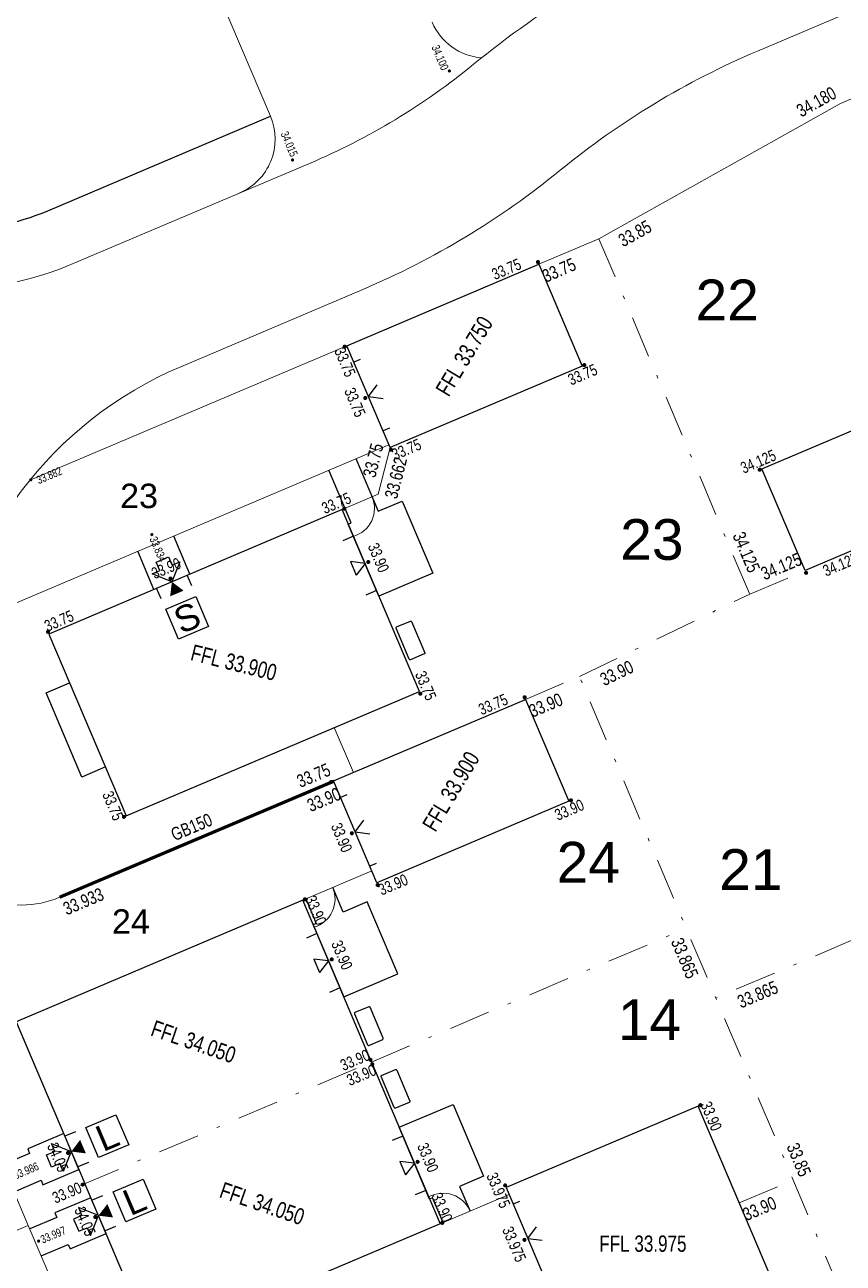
# Model space of a CAD drawing. Header units: metres. Extents: x 337936 to 338610, y 373199 to 374026.
# Drawn here: x 338108.1 to 338133.22, y 373461.44 to 373499.45 of the extents above; entities that cross this region are included whole.
import ezdxf

# ---------------------------------------------------------------- set-up
doc = ezdxf.new("R2010")
doc.units = ezdxf.units.M
doc.linetypes.add('DASHDOT', pattern=[25.4, 12.7, -6.35, 0, -6.35])
doc.linetypes.add('DASHED2', pattern=[0.375, 0.25, -0.125])
for name, color, linetype in [('A-WH_HT-Access-Main', 252, 'Continuous'), ('A-WH_HT-Services-ASHP', 252, 'Continuous'), ('A-WH_HT-Wall-Party Wall Line', 252, 'Continuous'), ('A-WH_HT-Wall-Structure', 252, 'Continuous'), ('DGL-Hedgerow', 252, 'HEDGE'), ('DGL-Paths', 252, 'Continuous'), ('EXTERNAL_WORKS_BACK_OF_FOOTWAY_LEVELS', 7, 'Continuous'), ('HOUSE_EXTERNAL_LEVELS', 7, 'Continuous'), ('HOUSE_SLAB_LEVEL', 7, 'Continuous'), ('PLOT_BOUNDARY_ANNOTATION', 7, 'Continuous'), ('PLOT_BOUNDARY_GRAVEL_BOARD', 7, 'Continuous')]:
    doc.layers.add(name, color=color, linetype=linetype)
doc.layers.add('A-WH_HT-Wall-Door Openings', color=252, linetype='Continuous', plot=False)
for name, color, linetype, lineweight in [('DGL_BT Gates', 252, 'Continuous', 9), ('DGL_BT Rear Fencing', 252, 'DASHDOT', 9), ('DGL_BT-Screen Fence', 252, 'FENCELINE2', 9), ('DGL_DRIVE', 252, 'Continuous', 9), ('DGL_Plot Parking', 252, 'Continuous', 9), ('DGL_PlotNo', 252, 'Continuous', 9)]:
    doc.layers.add(name, color=color, linetype=linetype, lineweight=lineweight)
doc.layers.add('HOUSE_DOORS', color=3, linetype='Continuous', true_color=0x00ff00)
doc.styles.add('9751B-2D$0$SSL', font='simplex.shx')
doc.styles.add('AnnotativeArial', font='arial.ttf', dxfattribs={"height": 2})
doc.styles.add('ESTROAD', font='arial.ttf', dxfattribs={"width": 0.75})
doc.styles.get("Standard").update_dxf_attribs({"font": 'arial.ttf'})
doc.linetypes.add('FENCELINE2', pattern='A,6.35,-2.54,[132,ltypeshp.shx,S=2.54,R=0,X=-2.54,Y=0],-2.54,25.4', length=36.83)
doc.linetypes.add('HEDGE', pattern='A,0.0001,-0.165,[")",9751B-2D$0$SSL,S=0.24,R=110,X=0.1014,Y=0.0975],-0.15,[")",9751B-2D$0$SSL,S=0.3,R=90,X=0.384,Y=0.125],-0.4,[")",9751B-2D$0$SSL,S=0.24,R=70,X=0.353,Y=0.027],-0.43', length=1.1451)

msp = doc.modelspace()

# ---------------------------------------------------------------- hatches: boundary and pattern name
at = {"layer": 'EXTERNAL_WORKS_BACK_OF_FOOTWAY_LEVELS'}
h = msp.add_hatch(color=256, dxfattribs=at)
edge = h.paths.add_edge_path(flags=17)
edge.add_ellipse((338121.13, 373498.035), major_axis=(0.0354, 0.0354), ratio=1, start_angle=45, end_angle=225, ccw=False)
edge.add_ellipse((338121.13, 373498.035), major_axis=(0.0354, 0.0354), ratio=1, start_angle=225, end_angle=405, ccw=False)
h = msp.add_hatch(color=256, dxfattribs=at)
edge = h.paths.add_edge_path(flags=17)
edge.add_ellipse((338116.315, 373495.302), major_axis=(0.0354, 0.0354), ratio=1, start_angle=45, end_angle=225, ccw=False)
edge.add_ellipse((338116.315, 373495.302), major_axis=(0.0354, 0.0354), ratio=1, start_angle=225, end_angle=405, ccw=False)
h = msp.add_hatch(color=256, dxfattribs=at)
edge = h.paths.add_edge_path(flags=17)
edge.add_ellipse((338108.28, 373485.485), major_axis=(0.0354, 0.0354), ratio=1, start_angle=45, end_angle=225, ccw=False)
edge.add_ellipse((338108.28, 373485.485), major_axis=(0.0354, 0.0354), ratio=1, start_angle=225, end_angle=405, ccw=False)
h = msp.add_hatch(color=256, dxfattribs=at)
edge = h.paths.add_edge_path(flags=17)
edge.add_ellipse((338111.998, 373483.803), major_axis=(0.0354, 0.0354), ratio=1, start_angle=45, end_angle=225, ccw=False)
edge.add_ellipse((338111.998, 373483.803), major_axis=(0.0354, 0.0354), ratio=1, start_angle=225, end_angle=405, ccw=False)
h = msp.add_hatch(color=256, dxfattribs=at)
edge = h.paths.add_edge_path(flags=17)
edge.add_ellipse((338108.521, 373462.117), major_axis=(0.0354, 0.0354), ratio=1, start_angle=45, end_angle=225, ccw=False)
edge.add_ellipse((338108.521, 373462.117), major_axis=(0.0354, 0.0354), ratio=1, start_angle=225, end_angle=405, ccw=False)
at = {"layer": 'HOUSE_DOORS'}
for points in [[(338112.614, 373482.353), (338112.973, 373482.083), (338112.559, 373481.907)], [(338109.527, 373464.866), (338109.797, 373465.225), (338109.973, 373464.811)], [(338110.362, 373462.898), (338110.633, 373463.258), (338110.808, 373462.843)]]:
    msp.add_hatch(color=256, dxfattribs=at).paths.add_polyline_path(points, flags=17)
at = {"layer": 'HOUSE_EXTERNAL_LEVELS'}
h = msp.add_hatch(color=256, dxfattribs=at)
edge = h.paths.add_edge_path(flags=17)
edge.add_ellipse((338123.848, 373492.17), major_axis=(-0.0448, 0.0448), ratio=1, start_angle=158, end_angle=338, ccw=False)
edge.add_ellipse((338123.848, 373492.17), major_axis=(-0.0448, 0.0448), ratio=1, start_angle=-22, end_angle=158, ccw=False)
h = msp.add_hatch(color=256, dxfattribs=at)
edge = h.paths.add_edge_path(flags=17)
edge.add_ellipse((338117.916, 373489.572), major_axis=(0.0448, 0.0448), ratio=1, start_angle=-22, end_angle=158, ccw=False)
edge.add_ellipse((338117.916, 373489.572), major_axis=(0.0448, 0.0448), ratio=1, start_angle=158, end_angle=338, ccw=False)
h = msp.add_hatch(color=256, dxfattribs=at)
edge = h.paths.add_edge_path(flags=17)
edge.add_ellipse((338125.271, 373489.006), major_axis=(-0.0448, 0.0448), ratio=1, start_angle=-22, end_angle=158, ccw=False)
edge.add_ellipse((338125.271, 373489.006), major_axis=(-0.0448, 0.0448), ratio=1, start_angle=158, end_angle=338, ccw=False)
h = msp.add_hatch(color=256, dxfattribs=at)
edge = h.paths.add_edge_path(flags=17)
edge.add_ellipse((338118.547, 373487.995), major_axis=(-0.0448, 0.0448), ratio=1, start_angle=158, end_angle=338, ccw=False)
edge.add_ellipse((338118.547, 373487.995), major_axis=(-0.0448, 0.0448), ratio=1, start_angle=-22, end_angle=158, ccw=False)
h = msp.add_hatch(color=256, dxfattribs=at)
edge = h.paths.add_edge_path(flags=17)
edge.add_ellipse((338119.338, 373486.408), major_axis=(-0.0448, 0.0448), ratio=1, start_angle=-22, end_angle=158, ccw=False)
edge.add_ellipse((338119.338, 373486.408), major_axis=(-0.0448, 0.0448), ratio=1, start_angle=158, end_angle=338, ccw=False)
h = msp.add_hatch(color=256, dxfattribs=at)
edge = h.paths.add_edge_path(flags=17)
edge.add_ellipse((338130.655, 373485.793), major_axis=(-0.0448, 0.0448), ratio=1, start_angle=158, end_angle=338, ccw=False)
edge.add_ellipse((338130.655, 373485.793), major_axis=(-0.0448, 0.0448), ratio=1, start_angle=-22, end_angle=158, ccw=False)
h = msp.add_hatch(color=256, dxfattribs=at)
edge = h.paths.add_edge_path(flags=17)
edge.add_ellipse((338117.907, 373484.6), major_axis=(-0.0448, 0.0448), ratio=1, start_angle=-22, end_angle=158, ccw=False)
edge.add_ellipse((338117.907, 373484.6), major_axis=(-0.0448, 0.0448), ratio=1, start_angle=158, end_angle=338, ccw=False)
h = msp.add_hatch(color=256, dxfattribs=at)
edge = h.paths.add_edge_path(flags=17)
edge.add_ellipse((338118.64, 373482.962), major_axis=(-0.0448, 0.0448), ratio=1, start_angle=-22, end_angle=158, ccw=False)
edge.add_ellipse((338118.64, 373482.962), major_axis=(-0.0448, 0.0448), ratio=1, start_angle=158, end_angle=338, ccw=False)
h = msp.add_hatch(color=256, dxfattribs=at)
edge = h.paths.add_edge_path(flags=17)
edge.add_ellipse((338112.571, 373482.453), major_axis=(0.0448, 0.0448), ratio=1, start_angle=158, end_angle=338, ccw=False)
edge.add_ellipse((338112.571, 373482.453), major_axis=(0.0448, 0.0448), ratio=1, start_angle=-22, end_angle=158, ccw=False)
h = msp.add_hatch(color=256, dxfattribs=at)
edge = h.paths.add_edge_path(flags=17)
edge.add_ellipse((338132.078, 373482.629), major_axis=(-0.0448, 0.0448), ratio=1, start_angle=-22, end_angle=158, ccw=False)
edge.add_ellipse((338132.078, 373482.629), major_axis=(-0.0448, 0.0448), ratio=1, start_angle=158, end_angle=338, ccw=False)
h = msp.add_hatch(color=256, dxfattribs=at)
edge = h.paths.add_edge_path(flags=17)
edge.add_ellipse((338108.81, 373480.818), major_axis=(-0.0448, 0.0448), ratio=1, start_angle=-22, end_angle=158, ccw=False)
edge.add_ellipse((338108.81, 373480.818), major_axis=(-0.0448, 0.0448), ratio=1, start_angle=158, end_angle=338, ccw=False)
h = msp.add_hatch(color=256, dxfattribs=at)
edge = h.paths.add_edge_path(flags=17)
edge.add_ellipse((338120.238, 373478.921), major_axis=(0.0448, 0.0448), ratio=1, start_angle=-22, end_angle=158, ccw=False)
edge.add_ellipse((338120.238, 373478.921), major_axis=(0.0448, 0.0448), ratio=1, start_angle=158, end_angle=338, ccw=False)
h = msp.add_hatch(color=256, dxfattribs=at)
edge = h.paths.add_edge_path(flags=17)
edge.add_ellipse((338123.439, 373478.81), major_axis=(-0.0448, 0.0448), ratio=1, start_angle=158, end_angle=338, ccw=False)
edge.add_ellipse((338123.439, 373478.81), major_axis=(-0.0448, 0.0448), ratio=1, start_angle=-22, end_angle=158, ccw=False)
h = msp.add_hatch(color=256, dxfattribs=at)
edge = h.paths.add_edge_path(flags=17)
edge.add_ellipse((338117.506, 373476.212), major_axis=(0.0448, 0.0448), ratio=1, start_angle=-22, end_angle=158, ccw=False)
edge.add_ellipse((338117.506, 373476.212), major_axis=(0.0448, 0.0448), ratio=1, start_angle=158, end_angle=338, ccw=False)
h = msp.add_hatch(color=256, dxfattribs=at)
edge = h.paths.add_edge_path(flags=17)
edge.add_ellipse((338124.861, 373475.646), major_axis=(-0.0448, 0.0448), ratio=1, start_angle=-22, end_angle=158, ccw=False)
edge.add_ellipse((338124.861, 373475.646), major_axis=(-0.0448, 0.0448), ratio=1, start_angle=158, end_angle=338, ccw=False)
h = msp.add_hatch(color=256, dxfattribs=at)
edge = h.paths.add_edge_path(flags=17)
edge.add_ellipse((338111.141, 373475.139), major_axis=(0.0448, 0.0448), ratio=1, start_angle=158, end_angle=338, ccw=False)
edge.add_ellipse((338111.141, 373475.139), major_axis=(0.0448, 0.0448), ratio=1, start_angle=-22, end_angle=158, ccw=False)
h = msp.add_hatch(color=256, dxfattribs=at)
edge = h.paths.add_edge_path(flags=17)
edge.add_ellipse((338118.137, 373474.636), major_axis=(-0.0448, 0.0448), ratio=1, start_angle=158, end_angle=338, ccw=False)
edge.add_ellipse((338118.137, 373474.636), major_axis=(-0.0448, 0.0448), ratio=1, start_angle=-22, end_angle=158, ccw=False)
h = msp.add_hatch(color=256, dxfattribs=at)
edge = h.paths.add_edge_path(flags=17)
edge.add_ellipse((338118.929, 373473.048), major_axis=(-0.0448, 0.0448), ratio=1, start_angle=-22, end_angle=158, ccw=False)
edge.add_ellipse((338118.929, 373473.048), major_axis=(-0.0448, 0.0448), ratio=1, start_angle=158, end_angle=338, ccw=False)
h = msp.add_hatch(color=256, dxfattribs=at)
edge = h.paths.add_edge_path(flags=17)
edge.add_ellipse((338116.696, 373472.609), major_axis=(0.0448, 0.0448), ratio=1, start_angle=-22, end_angle=158, ccw=False)
edge.add_ellipse((338116.696, 373472.609), major_axis=(0.0448, 0.0448), ratio=1, start_angle=158, end_angle=338, ccw=False)
h = msp.add_hatch(color=256, dxfattribs=at)
edge = h.paths.add_edge_path(flags=17)
edge.add_ellipse((338117.518, 373470.763), major_axis=(-0.0448, 0.0448), ratio=1, start_angle=-22, end_angle=158, ccw=False)
edge.add_ellipse((338117.518, 373470.763), major_axis=(-0.0448, 0.0448), ratio=1, start_angle=158, end_angle=338, ccw=False)
h = msp.add_hatch(color=256, dxfattribs=at)
edge = h.paths.add_edge_path(flags=17)
edge.add_ellipse((338118.708, 373467.682), major_axis=(-0.0448, 0.0448), ratio=1, start_angle=158, end_angle=338, ccw=False)
edge.add_ellipse((338118.708, 373467.682), major_axis=(-0.0448, 0.0448), ratio=1, start_angle=-22, end_angle=158, ccw=False)
h = msp.add_hatch(color=256, dxfattribs=at)
edge = h.paths.add_edge_path(flags=17)
edge.add_ellipse((338118.765, 373467.547), major_axis=(-0.0448, 0.0448), ratio=1, start_angle=158, end_angle=338, ccw=False)
edge.add_ellipse((338118.765, 373467.547), major_axis=(-0.0448, 0.0448), ratio=1, start_angle=-22, end_angle=158, ccw=False)
h = msp.add_hatch(color=256, dxfattribs=at)
edge = h.paths.add_edge_path(flags=17)
edge.add_ellipse((338128.833, 373466.29), major_axis=(0.0448, 0.0448), ratio=1, start_angle=-22, end_angle=158, ccw=False)
edge.add_ellipse((338128.833, 373466.29), major_axis=(0.0448, 0.0448), ratio=1, start_angle=158, end_angle=338, ccw=False)
h = msp.add_hatch(color=256, dxfattribs=at)
edge = h.paths.add_edge_path(flags=17)
edge.add_ellipse((338109.427, 373464.823), major_axis=(-0.0448, 0.0448), ratio=1, start_angle=158, end_angle=338, ccw=False)
edge.add_ellipse((338109.427, 373464.823), major_axis=(-0.0448, 0.0448), ratio=1, start_angle=-22, end_angle=158, ccw=False)
h = msp.add_hatch(color=256, dxfattribs=at)
edge = h.paths.add_edge_path(flags=17)
edge.add_ellipse((338120.155, 373464.55), major_axis=(-0.0448, 0.0448), ratio=1, start_angle=-22, end_angle=158, ccw=False)
edge.add_ellipse((338120.155, 373464.55), major_axis=(-0.0448, 0.0448), ratio=1, start_angle=158, end_angle=338, ccw=False)
h = msp.add_hatch(color=256, dxfattribs=at)
edge = h.paths.add_edge_path(flags=17)
edge.add_ellipse((338109.877, 373463.853), major_axis=(0.0448, 0.0448), ratio=1, start_angle=-22, end_angle=158, ccw=False)
edge.add_ellipse((338109.877, 373463.853), major_axis=(0.0448, 0.0448), ratio=1, start_angle=158, end_angle=338, ccw=False)
h = msp.add_hatch(color=256, dxfattribs=at)
edge = h.paths.add_edge_path(flags=17)
edge.add_ellipse((338109.877, 373463.853), major_axis=(-0.0448, 0.0448), ratio=1, start_angle=158, end_angle=338, ccw=False)
edge.add_ellipse((338109.877, 373463.853), major_axis=(-0.0448, 0.0448), ratio=1, start_angle=-22, end_angle=158, ccw=False)
h = msp.add_hatch(color=256, dxfattribs=at)
edge = h.paths.add_edge_path(flags=17)
edge.add_ellipse((338122.843, 373463.827), major_axis=(0.0448, 0.0448), ratio=1, start_angle=158, end_angle=338, ccw=False)
edge.add_ellipse((338122.843, 373463.827), major_axis=(0.0448, 0.0448), ratio=1, start_angle=-22, end_angle=158, ccw=False)
h = msp.add_hatch(color=256, dxfattribs=at)
edge = h.paths.add_edge_path(flags=17)
edge.add_ellipse((338110.262, 373462.856), major_axis=(-0.0448, 0.0448), ratio=1, start_angle=158, end_angle=338, ccw=False)
edge.add_ellipse((338110.262, 373462.856), major_axis=(-0.0448, 0.0448), ratio=1, start_angle=-22, end_angle=158, ccw=False)
h = msp.add_hatch(color=256, dxfattribs=at)
edge = h.paths.add_edge_path(flags=17)
edge.add_ellipse((338120.912, 373462.677), major_axis=(0.0448, 0.0448), ratio=1, start_angle=158, end_angle=338, ccw=False)
edge.add_ellipse((338120.912, 373462.677), major_axis=(0.0448, 0.0448), ratio=1, start_angle=-22, end_angle=158, ccw=False)
h = msp.add_hatch(color=256, dxfattribs=at)
edge = h.paths.add_edge_path(flags=17)
edge.add_ellipse((338123.435, 373462.155), major_axis=(-0.0448, 0.0448), ratio=1, start_angle=158, end_angle=338, ccw=False)
edge.add_ellipse((338123.435, 373462.155), major_axis=(-0.0448, 0.0448), ratio=1, start_angle=-22, end_angle=158, ccw=False)

# ---------------------------------------------------------------- linework, layer by layer
at = {"layer": 'A-WH_HT-Access-Main'}
for points in [[(338112.614, 373482.353), (338112.004, 373482.6), (338112.244, 373482.702), (338112.134, 373482.959), (338112.511, 373483.119), (338112.62, 373482.861), (338112.86, 373482.963), (338112.614, 373482.353)], [(338109.527, 373464.866), (338109.28, 373464.256), (338109.178, 373464.496), (338108.921, 373464.386), (338108.761, 373464.763), (338109.018, 373464.872), (338108.917, 373465.112), (338109.527, 373464.866)], [(338110.362, 373462.898), (338109.752, 373463.145), (338109.854, 373462.905), (338109.596, 373462.795), (338109.756, 373462.419), (338110.014, 373462.528), (338110.115, 373462.288), (338110.362, 373462.898)]]:
    msp.add_lwpolyline(points, dxfattribs=at)
at = {"layer": 'A-WH_HT-Services-ASHP'}
for points in [[(338119.938, 373479.96, -0.414214), (338119.899, 373479.976), (338119.494, 373480.929, -0.414214), (338119.51, 373480.968), (338119.932, 373481.147, -0.414214), (338119.971, 373481.131), (338120.375, 373480.178, -0.414214), (338120.359, 373480.139)], [(338118.233, 373469.133, 0.414214), (338118.217, 373469.094), (338118.622, 373468.141, 0.414214), (338118.661, 373468.125), (338119.083, 373468.304, 0.414214), (338119.099, 373468.344), (338118.694, 373469.296, 0.414214), (338118.655, 373469.312)], [(338119.48, 373466.197, -0.414214), (338119.44, 373466.213), (338119.036, 373467.165, -0.414214), (338119.052, 373467.205), (338119.473, 373467.384, -0.414214), (338119.513, 373467.368), (338119.917, 373466.415, -0.414214), (338119.901, 373466.376)]]:
    msp.add_lwpolyline(points, format="xyb", close=True, dxfattribs=at)
at = {"layer": 'A-WH_HT-Wall-Door Openings', "linetype": 'ByBlock'}
for p, q in [((338118.187, 373483.752), (338117.862, 373483.615)), ((338113.222, 373482.229), (338113.084, 373482.554)), ((338112.281, 373481.83), (338112.143, 373482.154)), ((338118.894, 373482.086), (338118.57, 373481.948)), ((338117.064, 373471.554), (338116.74, 373471.416)), ((338117.772, 373469.888), (338117.447, 373469.75)), ((338109.651, 373465.474), (338109.327, 373465.336)), ((338119.702, 373465.341), (338119.377, 373465.203)), ((338110.051, 373464.533), (338109.726, 373464.395)), ((338110.486, 373463.506), (338110.162, 373463.369)), ((338120.409, 373463.674), (338120.085, 373463.537)), ((338110.886, 373462.565), (338110.561, 373462.428))]:
    msp.add_line(p, q, dxfattribs=at)
at = {"layer": 'A-WH_HT-Wall-Party Wall Line', "linetype": 'DASHDOT', "lineweight": 15, "ltscale": 0.1}
msp.add_lwpolyline([(338109.806, 373463.823), (338118.875, 373467.673)], dxfattribs=at)
at = {"layer": 'A-WH_HT-Wall-Structure'}
for p, q in [((338118.397, 373489.176), (338118.199, 373489.092)), ((338119.292, 373487.068), (338119.094, 373486.984)), ((338117.988, 373475.816), (338117.79, 373475.732)), ((338118.882, 373473.708), (338118.684, 373473.624)), ((338123.285, 373463.335), (338123.087, 373463.251))]:
    msp.add_line(p, q, dxfattribs=at)
for points in [[(338123.877, 373492.102), (338125.203, 373488.977), (338119.31, 373486.475), (338117.983, 373489.6)], [(338132.05, 373482.696), (338130.723, 373485.821), (338136.617, 373488.323), (338137.943, 373485.198)], [(338123.467, 373478.742), (338124.794, 373475.617), (338118.9, 373473.115), (338117.574, 373476.241)], [(338131.29, 373460.313), (338128.765, 373466.261), (338122.872, 373463.76), (338125.397, 373457.811)]]:
    msp.add_lwpolyline(points, close=True, dxfattribs=at)
at = {"layer": 'A-WH_HT-Wall-Structure', "lineweight": -3}
msp.add_lwpolyline([(338117.839, 373484.572), (338108.838, 373480.751), (338111.208, 373475.168), (338120.209, 373478.989)], close=True, dxfattribs=at)
for points in [[(338110.571, 373476.67), (338109.846, 373476.362), (338108.751, 373478.942), (338109.476, 373479.249)], [(338118.737, 373467.614), (338116.629, 373472.58), (338107.836, 373468.848), (338109.944, 373463.882)], [(338118.737, 373467.614), (338120.845, 373462.648), (338112.052, 373458.916), (338109.944, 373463.882)]]:
    msp.add_lwpolyline(points, dxfattribs=at)
at = {"layer": 'DGL-Hedgerow', "flags": 128}
msp.add_lwpolyline([(338099.192, 373494.962), (338102.849, 373493.898, 0.216774), (338108.81, 373493.746), (338115.636, 373496.643)], format="xyb", dxfattribs=at)
at = {"layer": 'DGL-Paths'}
for points in [[(338118.262, 373486.134), (338118.948, 373484.518), (338119.684, 373484.831), (338120.622, 373482.621), (338118.965, 373481.918), (338118.027, 373484.127), (338118.12, 373484.166), (338117.434, 373485.782)], [(338113.166, 373482.588), (338112.669, 373483.759)], [(338112.061, 373482.119), (338111.564, 373483.291)], [(338116.721, 373472.619), (338117.041, 373471.865), (338116.949, 373471.826), (338117.887, 373469.616), (338119.544, 373470.32), (338118.606, 373472.529), (338117.87, 373472.216), (338117.549, 373472.971)], [(338120.937, 373462.687), (338120.616, 373463.442), (338120.524, 373463.403), (338119.587, 373465.612), (338121.244, 373466.315), (338122.181, 373464.106), (338121.445, 373463.794), (338121.765, 373463.039)], [(338107.769, 373463.631), (338108.598, 373463.983), (338108.656, 373463.845), (338109.761, 373464.313), (338109.292, 373465.418), (338108.187, 373464.949), (338108.246, 373464.811), (338107.418, 373464.459)], [(338108.604, 373461.663), (338109.433, 373462.015), (338109.492, 373461.877), (338110.596, 373462.346), (338110.127, 373463.45), (338109.023, 373462.982), (338109.081, 373462.844), (338108.253, 373462.492)]]:
    msp.add_lwpolyline(points, dxfattribs=at)
at = {"layer": 'DGL_BT Gates'}
for centre, start, end in [((338117.931, 373484.611), 286.5928, 23), ((338116.721, 373472.619), 286.6206, 23), ((338120.937, 373462.687), 23, 119.3794)]:
    msp.add_arc(centre, 0.9, start, end, dxfattribs=at)
at = {"layer": 'DGL_BT Rear Fencing', "ltscale": 0.1}
for p, q in [((338125.718, 373492.883), (338130.348, 373481.974)), ((338130.348, 373481.974), (338132.05, 373482.696)), ((338130.028, 373463.287), (338131.682, 373463.989))]:
    msp.add_line(p, q, dxfattribs=at)
at = {"layer": 'DGL_BT Rear Fencing', "ltscale": 0.1, "flags": 128}
for points in [[(338125.122, 373479.445), (338130.348, 373481.974)], [(338123.467, 373478.742), (338125.122, 373479.445), (338136.916, 373451.659), (338134.903, 373450.805)], [(338145.687, 373476.532), (338129.309, 373469.58)], [(338118.737, 373467.614), (338128.402, 373471.717)]]:
    msp.add_lwpolyline(points, dxfattribs=at)
at = {"layer": 'DGL_BT-Screen Fence', "ltscale": 0.03}
for points in [[(338134.791, 373497.742), (338133.134, 373497.038), (338125.718, 373492.883), (338123.877, 373492.102)], [(338117.839, 373484.572), (338118.944, 373485.04), (338119.31, 373486.475)], [(338117.597, 373477.88), (338118.183, 373476.499)], [(338116.629, 373472.58), (338118.746, 373473.479)], [(338120.845, 373462.648), (338122.962, 373463.547)]]:
    msp.add_lwpolyline(points, dxfattribs=at)
at = {"layer": 'DGL_DRIVE'}
msp.add_line((338113.443, 373501.81), (338115.636, 373496.643), dxfattribs=at)
at = {"layer": 'DGL_DRIVE', "flags": 128}
for points in [[(338104.156, 373460.882), (338100.964, 373468.403, -0.131652), (338100.387, 373472.504), (338101.227, 373479.343, 0.230868), (338098.373, 373487.633), (338091.884, 373494.122), (338095.702, 373497.94), (338099.633, 373494.009, 0.305731), (338109.514, 373492.089), (338116.837, 373495.197, 0.071068), (338121.873, 373498.239, -0.071068), (338128.943, 373502.509), (338144.867, 373509.268)], [(338146.508, 373505.402), (338130.584, 373498.643, 0.071068), (338124.531, 373494.987, -0.071068), (338118.478, 373491.331), (338112.886, 373488.957, 0.267949), (338105.664, 373479.374), (338105.127, 373474.999, 0.131652), (338106.207, 373467.31), (338108.206, 373462.601)], [(338105.082, 373474.634), (338105.212, 373474.31, 0.419423), (338109.167, 373472.672), (338117.574, 373476.241)], [(338121.867, 373430.418), (338119.242, 373436.603, -0.242213), (338119.512, 373440.254), (338119.785, 373440.699), (338118.612, 373443.461), (338118.103, 373443.574, -0.242213), (338115.289, 373445.916), (338113.348, 373450.489, -0.289281), (338113.692, 373452.597), (338114.397, 373453.393), (338112.052, 373458.916), (338111.96, 373458.877, -0.414214), (338109.338, 373459.936), (338108.206, 373462.601), (338104.156, 373460.882), (338117.817, 373428.699)]]:
    msp.add_lwpolyline(points, format="xyb", dxfattribs=at)
for points in [[(338117.983, 373489.6), (338108.255, 373485.471)], [(338119.273, 373486.563), (338105.955, 373480.91)]]:
    msp.add_lwpolyline(points, dxfattribs=at)
at = {"layer": 'DGL_DRIVE'}
for centre, start, end in [((338122.261, 373500.231), 202.9993, 265.4269), ((338113.98, 373495.94), 293, 23.0006)]:
    msp.add_arc(centre, 1.8, start, end, dxfattribs=at)
at = {"layer": 'HOUSE_DOORS'}
for p, q in [((338118.646, 373488.038), (338118.917, 373488.397)), ((338118.646, 373488.038), (338119.093, 373487.983)), ((338118.094, 373482.974), (338118.27, 373482.56)), ((338118.541, 373482.919), (338118.094, 373482.974)), ((338118.541, 373482.919), (338118.27, 373482.56)), ((338118.237, 373474.678), (338118.508, 373475.037)), ((338118.237, 373474.678), (338118.684, 373474.623)), ((338116.971, 373470.776), (338117.147, 373470.362)), ((338117.418, 373470.721), (338116.971, 373470.776)), ((338117.418, 373470.721), (338117.147, 373470.362)), ((338119.609, 373464.562), (338119.785, 373464.148)), ((338120.056, 373464.508), (338119.609, 373464.562)), ((338120.056, 373464.508), (338119.785, 373464.148)), ((338123.535, 373462.197), (338123.806, 373462.556)), ((338123.535, 373462.197), (338123.981, 373462.142))]:
    msp.add_line(p, q, dxfattribs=at)
at = {"layer": 'HOUSE_EXTERNAL_LEVELS', "color": 0, "flags": 128}
for points in [[(338112.427, 373481.514), (338113.347, 373481.904), (338113.738, 373480.984), (338112.818, 373480.593), (338112.427, 373481.514)], [(338109.976, 373465.599), (338110.896, 373465.99), (338111.287, 373465.07), (338110.366, 373464.679), (338109.976, 373465.599)], [(338110.811, 373463.632), (338111.731, 373464.023), (338112.122, 373463.102), (338111.201, 373462.711), (338110.811, 373463.632)]]:
    msp.add_lwpolyline(points, dxfattribs=at)
at = {"layer": 'PLOT_BOUNDARY_GRAVEL_BOARD', "color": 130, "linetype": 'DASHED2', "ltscale": 2, "const_width": 0.1}
msp.add_lwpolyline([(338117.587, 373476.235), (338109.167, 373472.672)], dxfattribs=at)

# ---------------------------------------------------------------- texts
at = {"layer": 'DGL_Plot Parking', "char_height": 0.75, "attachment_point": 5, "style": 'AnnotativeArial'}
for s, insert in [('23', (338111.606, 373484.986)), ('24', (338111.356, 373471.927))]:
    msp.add_mtext(s, dxfattribs=dict(at, insert=insert))
at = {"layer": 'DGL_PlotNo', "char_height": 1.25, "width": 2.66537, "attachment_point": 5, "style": 'AnnotativeArial'}
for s, insert in [('22', (338129.658, 373491.006)), ('23', (338127.346, 373483.645)), ('24', (338125.394, 373473.746)), ('21', (338130.383, 373473.522)), ('14', (338127.272, 373468.911))]:
    msp.add_mtext(s, dxfattribs=dict(at, insert=insert))
at = {"layer": 'EXTERNAL_WORKS_BACK_OF_FOOTWAY_LEVELS', "linetype": 'Continuous', "style": 'ESTROAD', "width": 0.75}
for s, rotation, p in [('34.100', 293.0045, (338120.576, 373498.768)), ('34.015', 293.0045, (338115.945, 373496.112)), ('33.882', 23, (338108.529, 373485.348)), ('33.834', 293, (338111.919, 373483.673)), ('33.986', 23, (338107.816, 373464.006)), ('33.997', 23, (338108.651, 373462.038))]:
    msp.add_text(s, height=0.25, rotation=rotation, dxfattribs=at).set_placement(p)
at = {"layer": 'HOUSE_DOORS', "color": 100, "linetype": 'Continuous', "style": 'ESTROAD', "width": 0.75}
for s, rotation, p in [('33.75', 293, (338117.894, 373488.217)), ('33.90', 293, (338118.617, 373483.449)), ('33.90', 23, (338112.084, 373482.43)), ('33.90', 293, (338117.485, 373474.856)), ('33.90', 293, (338117.495, 373471.251)), ('34.05', 293, (338108.774, 373465.045)), ('33.90', 293, (338120.132, 373465.037)), ('34.05', 293, (338109.609, 373463.078)), ('33.975', 293, (338122.742, 373462.47))]:
    msp.add_text(s, height=0.35, rotation=rotation, dxfattribs=at).set_placement(p)
at = {"layer": 'HOUSE_EXTERNAL_LEVELS', "color": 0, "linetype": 'Continuous', "style": 'ESTROAD', "width": 0.75}
for s, rotation, p in [('33.75', 23, (338122.527, 373491.613)), ('33.75', 293, (338117.588, 373489.449)), ('33.75', 23, (338124.866, 373488.375)), ('33.75', 23, (338119.461, 373486.08)), ('34.125', 23, (338130.162, 373485.667)), ('33.75', 23, (338117.307, 373484.43)), ('34.125', 23, (338132.689, 373482.509)), ('33.75', 23, (338108.794, 373480.816)), ('33.75', 293, (338120.067, 373479.521)), ('33.75', 23, (338122.118, 373478.253)), ('33.75', 293, (338110.466, 373475.834)), ('33.90', 23, (338124.457, 373475.015)), ('33.90', 23, (338119.051, 373472.72)), ('33.90', 293, (338116.694, 373472.625)), ('33.90', 23, (338117.878, 373467.334)), ('33.90', 23, (338118.073, 373466.873)), ('33.90', 293, (338128.83, 373466.306)), ('33.975', 293, (338122.257, 373464.125)), ('33.90', 23, (338109.038, 373463.262)), ('33.90', 293, (338120.564, 373463.507))]:
    msp.add_text(s, height=0.35, rotation=rotation, dxfattribs=at).set_placement(p)
at = {"layer": 'HOUSE_EXTERNAL_LEVELS', "color": 0, "char_height": 0.8, "width": 0.8, "attachment_point": 5, "rotation": 23, "line_spacing_factor": 0.888}
for s, insert in [('\\W1.00;S', (338113.083, 373481.249)), ('\\W1.00;L', (338110.631, 373465.335)), ('\\W1.00;L', (338111.466, 373463.367))]:
    msp.add_mtext(s, dxfattribs=dict(at, insert=insert))
at = {"layer": 'HOUSE_SLAB_LEVEL', "color": 1, "linetype": 'Continuous', "true_color": 0xff0000, "style": 'ESTROAD', "width": 0.75}
for s, rotation, p in [('FFL 33.750', 59, (338121.11, 373488.006)), ('FFL 33.900', 346, (338113.156, 373479.957)), ('FFL 33.900', 59, (338120.701, 373474.646)), ('FFL 34.050', 341, (338111.931, 373468.437)), ('FFL 34.050', 341, (338114.039, 373463.471))]:
    msp.add_text(s, height=0.5, rotation=rotation, dxfattribs=at).set_placement(p)
msp.add_text('FFL 33.975', height=0.5, dxfattribs=at).set_placement((338125.73, 373461.789))
at = {"layer": 'PLOT_BOUNDARY_ANNOTATION', "linetype": 'Continuous', "style": 'ESTROAD', "width": 0.75}
for s, rotation, p in [('34.180', 29.2247, (338131.932, 373496.603)), ('33.85', 29.2247, (338126.464, 373492.617)), ('33.75', 23.4276, (338124.095, 373491.53)), ('33.75', 75.6913, (338118.854, 373485.526)), ('33.662', 75.6913, (338119.522, 373484.875)), ('34.125', 293.0255, (338129.813, 373483.777)), ('34.125', 22.8446, (338130.803, 373482.396)), ('33.90', 25.875, (338125.882, 373479.145)), ('33.90', 23, (338123.686, 373478.181)), ('33.75', 22.9373, (338116.556, 373476.024)), ('33.90', 22.9373, (338116.874, 373475.28)), ('GB150', 22.9373, (338112.694, 373474.389)), ('33.933', 22.9373, (338109.385, 373472.111)), ('33.865', 293, (338127.92, 373471.314)), ('33.865', 23, (338130.08, 373469.254)), ('33.85', 293, (338131.47, 373465.02)), ('33.90', 23, (338130.247, 373462.726))]:
    msp.add_text(s, height=0.4, rotation=rotation, dxfattribs=at).set_placement(p)

doc.saveas('drawing.dxf')
